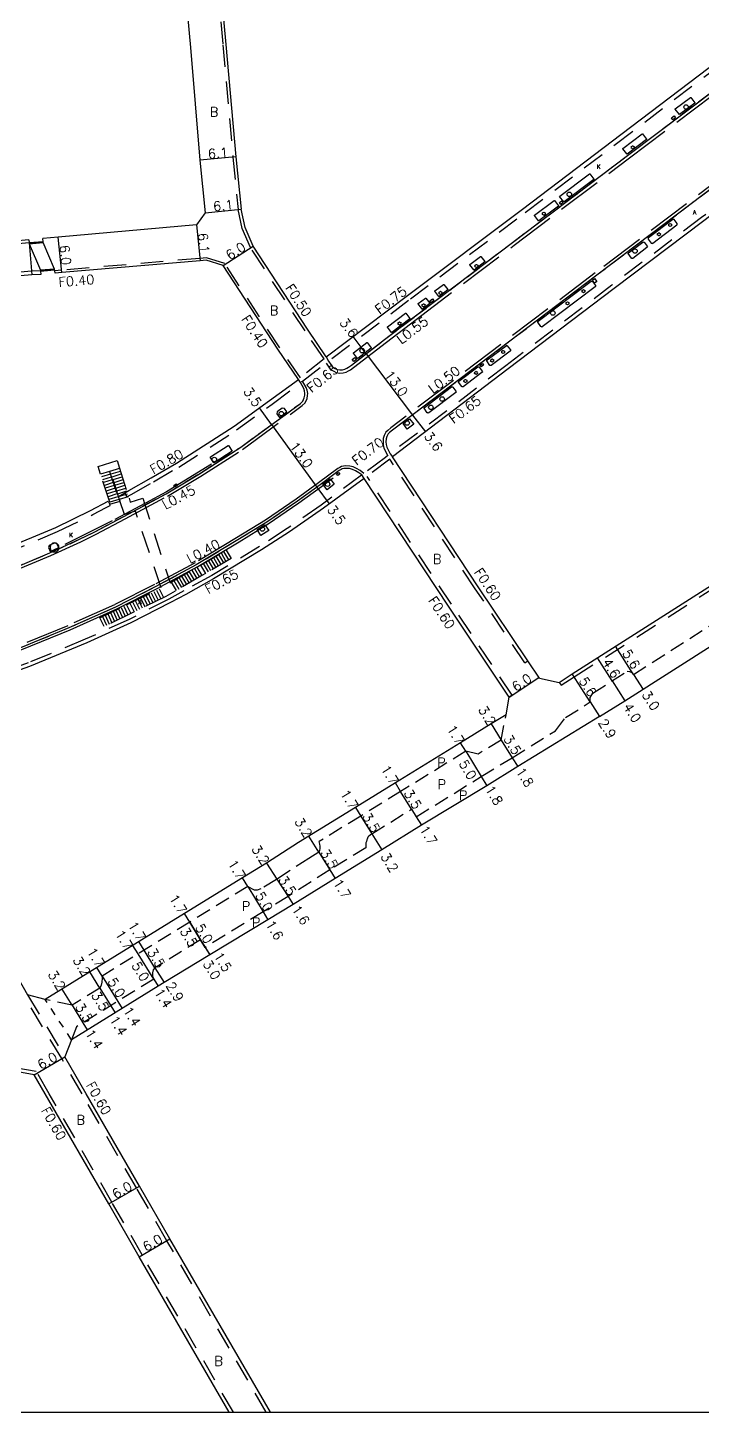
# Model space of a CAD drawing. Header units: metres. Extents: x -2400 to -1600, y -109800 to -109200.
# Drawn here: x -2266.7 to -2152.9, y -109800 to -109566.6 of the extents above; entities that cross this region are included whole.
import ezdxf

# ---------------------------------------------------------------- set-up
doc = ezdxf.new("R2010")
doc.units = ezdxf.units.M
doc.header["$LTSCALE"] = 2.5
for name, pattern in [('2212000', [2.5, 1.5, -1]), ('2213000', [1.5, 1, -0.5]), ('2232000', [2.5, 1.5, -1]), ('2233000', [4, 3, -1]), ('6301000', [1, 0.5, -0.5])]:
    doc.linetypes.add(name, pattern=pattern)
doc.layers.get('0').update_dxf_attribs({"color": 150, "lineweight": 30})
for name, color, linetype in [('2101000', 177, 'Continuous'), ('2203000', 5, 'Continuous'), ('2211000', 10, '2212000'), ('2211100', 8, 'Continuous'), ('2213000', 6, '2213000'), ('2231000', 162, 'Continuous'), ('2232000', 4, '2232000'), ('2233000', 62, '2233000'), ('2235000', 7, 'Continuous'), ('2236000', 3, 'Continuous'), ('2236100', 96, 'Continuous'), ('2238000', 11, 'Continuous'), ('2239000', 3, 'Continuous'), ('6132000', 1, '6132000'), ('9107000', 111, 'Continuous'), ('9201100', 215, 'Continuous'), ('9201500', 222, 'Continuous'), ('9202100', 82, 'Continuous'), ('9202200', 155, '6301000'), ('9203500', 155, 'Continuous'), ('9301100', 77, 'Continuous'), ('999', 7, 'Continuous')]:
    doc.layers.add(name, color=color, linetype=linetype)
doc.styles.add('Dm_Anotation', font='txt.shx', dxfattribs={"bigfont": 'pscdm.shx'})
doc.linetypes.add('6132000', pattern='A,1e-07,[100,DM.shx,S=0.25,R=0,X=0,Y=0],0.05,[100,DM.shx,S=0.2,R=0,X=0,Y=0],0.05,[100,DM.shx,S=0.15,R=0,X=0,Y=0],0.05,[100,DM.shx,S=0.1,R=0,X=0,Y=0],0.05,[100,DM.shx,S=0.05,R=0,X=0,Y=0],4.8', length=5)

# ---------------------------------------------------------------- blocks, each defined once
blk = doc.blocks.new('223800')
blk.add_circle((0, 0), 0.75)
blk = doc.blocks.new('223900')
blk.add_lwpolyline([(-0.22, -0.37), (-0.44, -0.3), (-0.47, -0.27), (-0.48, -0.24), (-0.44, 0.01), (-0.48, 0.23), (-0.47, 0.27), (-0.45, 0.29), (-0.21, 0.38), (-0.04, 0.53), (0, 0.54), (0.03, 0.53), (0.22, 0.37), (0.44, 0.3), (0.47, 0.27), (0.48, 0.24), (0.44, -0.01), (0.48, -0.23), (0.47, -0.27), (0.45, -0.29), (0.21, -0.38), (0.04, -0.53), (0, -0.54), (-0.03, -0.53)], close=True)

msp = doc.modelspace()

# ---------------------------------------------------------------- linework, layer by layer
at = {"layer": '2101000'}
for points in [[(-2234.16, -109544.33), (-2235.42, -109545.89), (-2235.33, -109546.91), (-2233.25, -109569.43), (-2231.56, -109588.4), (-2230.68, -109597.2)], [(-2241.3, -109547.46), (-2239.22, -109569.98), (-2237.64, -109588.94), (-2236.75, -109597.81), (-2238.2, -109599.84)], [(-2216.31, -109622.12), (-2202.6, -109611.73), (-2183.23, -109597.18), (-2168.07, -109585.69), (-2150.33, -109572.24), (-2138.04, -109563), (-2126.84, -109554.81)], [(-2109.68, -109567.09), (-2112.19, -109568.92), (-2123.34, -109576.89), (-2142, -109591.01), (-2152.66, -109599.16), (-2167.78, -109610.55), (-2185.63, -109624.14), (-2205.13, -109638.96)], [(-2216.31, -109622.12), (-2219.49, -109617.46), (-2228.67, -109603.42), (-2230.01, -109600.32), (-2230.68, -109597.2)], [(-2238.2, -109599.84), (-2261.52, -109601.93), (-2264.09, -109602.16)], [(-2266.43, -109602.89), (-2276.17, -109603.77), (-2276.22, -109603.27), (-2282.77, -109603.92)], [(-2266.43, -109602.89), (-2266.42, -109603.04), (-2264.03, -109602.84), (-2264.04, -109602.69)], [(-2264.04, -109602.69), (-2264.09, -109602.16)], [(-2233.7, -109606.7), (-2236.56, -109605.82), (-2237.59, -109605.91), (-2260.91, -109607.9), (-2262.04, -109608)], [(-2262.04, -109608), (-2262.1, -109607.6), (-2262.12, -109607.45), (-2262.13, -109607.3), (-2264.52, -109607.5), (-2264.52, -109607.59), (-2264.51, -109607.65), (-2264.47, -109608.19)], [(-2221, -109625.89), (-2224.48, -109620.79), (-2233.7, -109606.7)], [(-2264.47, -109608.19), (-2265.97, -109608.27), (-2275.62, -109609.14), (-2282.77, -109609.91)], [(-2174.83, -109675.54), (-2139, -109652.72), (-2136.34, -109651.04), (-2103.18, -109630), (-2093.26, -109623.75), (-2069.4, -109608.71)], [(-2170.26, -109682.71), (-2165.97, -109680.1), (-2134.39, -109659.98), (-2131.74, -109658.3), (-2118.51, -109650.02), (-2098.59, -109637.26), (-2094.07, -109634.3), (-2074.32, -109621.5)], [(-2339.09, -109669.22), (-2327.31, -109668.08), (-2315.69, -109666.77), (-2308.66, -109665.64), (-2299.99, -109663.8), (-2291.99, -109661.82), (-2282.31, -109658.84), (-2270.97, -109654.64), (-2261.93, -109650.84), (-2256.05, -109647.98), (-2253.07, -109646.43), (-2252.84, -109646.91), (-2251.09, -109646.42), (-2251.36, -109645.65), (-2249.63, -109644.62), (-2245.86, -109642.48), (-2241.58, -109640), (-2231.87, -109633.78), (-2225.9, -109629.45), (-2221, -109625.89)], [(-2180.38, -109676.26), (-2182.32, -109673.36), (-2190.7, -109660.85), (-2205.13, -109638.96)], [(-2209.9, -109642.62), (-2216.81, -109647.6), (-2222.54, -109651.59), (-2227.22, -109654.63), (-2235.31, -109659.52), (-2240, -109662.13), (-2242.57, -109663.49), (-2249.26, -109666.95), (-2256.69, -109670.31), (-2266.38, -109674.31), (-2277.57, -109678.27), (-2287.31, -109681.28)], [(-2185.45, -109679.47), (-2195.71, -109664.14), (-2209.9, -109642.62)], [(-2177.05, -109676.96), (-2174.83, -109675.54)], [(-2180.38, -109676.26), (-2177.05, -109676.96)], [(-2186.01, -109682.42), (-2185.45, -109679.47)], [(-2186.01, -109682.42), (-2188.5, -109683.95), (-2193.66, -109687.13), (-2204.67, -109693.91), (-2211.38, -109698.04), (-2220.98, -109703.95), (-2226.39, -109707.45), (-2230.43, -109709.89)], [(-2170.26, -109682.71), (-2184, -109691.16), (-2189.24, -109694.39), (-2200.27, -109701.06), (-2206.96, -109705.19), (-2214.84, -109710.04), (-2221.88, -109714.42), (-2226.15, -109717)], [(-2282.77, -109696.43), (-2279.2, -109706.35), (-2274.95, -109715.14), (-2266.67, -109729.65)], [(-2230.43, -109709.89), (-2240.24, -109715.93)], [(-2240.24, -109715.93), (-2263.72, -109730.41), (-2266.67, -109729.65)], [(-2226.15, -109717), (-2235.93, -109722.91), (-2243.67, -109727.57), (-2244.69, -109728.19)], [(-2244.69, -109728.19), (-2259.28, -109737.19), (-2260.4, -109740.08)], [(-2256.81, -109746.3), (-2260.4, -109740.08)], [(-2263.74, -109746.3), (-2265.59, -109743.09), (-2268.35, -109742.63)], [(-2232.68, -109800), (-2247.86, -109773.77), (-2253, -109764.87), (-2263.74, -109746.3)], [(-2225.74, -109800), (-2242.67, -109770.77), (-2247.81, -109761.87), (-2256.81, -109746.3)]]:
    msp.add_lwpolyline(points, dxfattribs=at)
at = {"layer": '2203000'}
for points in [[(-2266.42, -109603.04), (-2264.03, -109602.84), (-2264.04, -109602.69), (-2266.43, -109602.89)], [(-2264.51, -109607.65), (-2262.12, -109607.45), (-2262.13, -109607.3), (-2264.52, -109607.5)]]:
    msp.add_lwpolyline(points, close=True, dxfattribs=at)
at = {"layer": '2211000'}
msp.add_lwpolyline([(-2248.49, -109648.12), (-2250.34, -109648.68), (-2251.1, -109646.36), (-2252.73, -109641.36), (-2252.88, -109641.4), (-2251.32, -109646.16), (-2252.8, -109646.62), (-2254.36, -109641.86), (-2254.77, -109640.6), (-2251.6, -109639.58), (-2251.18, -109640.88), (-2249.58, -109645.92), (-2249.37, -109646.59), (-2247.26, -109645.91), (-2242.65, -109660.2), (-2238.13, -109657.55), (-2237.51, -109657.19), (-2233.2, -109654.66), (-2232.37, -109656.08), (-2236.68, -109658.61), (-2237.3, -109658.97), (-2241.82, -109661.62), (-2243.36, -109662.49), (-2248.7, -109665.08), (-2249.3, -109665.38), (-2253.79, -109667.56), (-2254.51, -109666.08), (-2250.02, -109663.9), (-2249.42, -109663.6), (-2244.15, -109661.04)], close=True, dxfattribs=at)
at = {"layer": '2211100'}
for points in [[(-2252.88, -109641.4), (-2254.36, -109641.86)], [(-2252.72, -109641.88), (-2254.2, -109642.34)], [(-2252.57, -109642.36), (-2254.05, -109642.81)], [(-2252.41, -109642.83), (-2253.89, -109643.29)], [(-2252.73, -109641.36), (-2251.18, -109640.88)], [(-2252.57, -109641.83), (-2251.03, -109641.36)], [(-2252.42, -109642.31), (-2250.88, -109641.83)], [(-2252.26, -109642.78), (-2250.73, -109642.31)], [(-2252.11, -109643.26), (-2250.58, -109642.79)], [(-2252.25, -109643.3), (-2253.74, -109643.76)], [(-2252.1, -109643.78), (-2253.58, -109644.24)], [(-2251.94, -109644.25), (-2253.43, -109644.71)], [(-2251.79, -109644.73), (-2253.27, -109645.19)], [(-2251.63, -109645.21), (-2253.11, -109645.67)], [(-2251.95, -109643.74), (-2250.43, -109643.26)], [(-2251.8, -109644.21), (-2250.28, -109643.74)], [(-2251.64, -109644.69), (-2250.13, -109644.22)], [(-2251.49, -109645.16), (-2249.97, -109644.69)], [(-2251.33, -109645.64), (-2249.82, -109645.17)], [(-2251.48, -109645.68), (-2252.96, -109646.14)], [(-2251.18, -109646.11), (-2249.67, -109645.65)], [(-2237.08, -109656.93), (-2236.25, -109658.35)], [(-2236.65, -109656.68), (-2235.82, -109658.1)], [(-2236.22, -109656.43), (-2235.39, -109657.85)], [(-2235.79, -109656.18), (-2234.96, -109657.59)], [(-2235.36, -109655.92), (-2234.52, -109657.34)], [(-2234.93, -109655.67), (-2234.09, -109657.09)], [(-2234.49, -109655.42), (-2233.66, -109656.84)], [(-2234.06, -109655.16), (-2233.23, -109656.58)], [(-2233.63, -109654.91), (-2232.8, -109656.33)], [(-2241.15, -109659.32), (-2240.32, -109660.74)], [(-2240.72, -109659.06), (-2239.89, -109660.48)], [(-2240.29, -109658.81), (-2239.46, -109660.23)], [(-2239.86, -109658.56), (-2239.02, -109659.98)], [(-2239.42, -109658.31), (-2238.59, -109659.72)], [(-2238.99, -109658.05), (-2238.16, -109659.47)], [(-2238.56, -109657.8), (-2237.72, -109659.22)], [(-2238.13, -109657.55), (-2237.3, -109658.97)], [(-2237.51, -109657.19), (-2236.68, -109658.61)], [(-2245.37, -109661.64), (-2244.65, -109663.12)], [(-2244.92, -109661.42), (-2244.2, -109662.9)], [(-2244.47, -109661.2), (-2243.75, -109662.68)], [(-2242.45, -109660.08), (-2241.61, -109661.5)], [(-2242.01, -109659.82), (-2241.18, -109661.24)], [(-2241.58, -109659.57), (-2240.75, -109660.99)], [(-2250.47, -109664.12), (-2249.75, -109665.6)], [(-2250.02, -109663.9), (-2249.3, -109665.38)], [(-2249.42, -109663.6), (-2248.7, -109665.08)], [(-2248.97, -109663.39), (-2248.25, -109664.87)], [(-2248.52, -109663.17), (-2247.8, -109664.65)], [(-2248.07, -109662.95), (-2247.35, -109664.43)], [(-2247.62, -109662.73), (-2246.9, -109664.21)], [(-2247.17, -109662.51), (-2246.45, -109663.99)], [(-2246.72, -109662.29), (-2246, -109663.77)], [(-2246.27, -109662.07), (-2245.55, -109663.55)], [(-2245.82, -109661.86), (-2245.1, -109663.34)], [(-2254.07, -109665.87), (-2253.35, -109667.34)], [(-2253.62, -109665.65), (-2252.9, -109667.13)], [(-2253.17, -109665.43), (-2252.45, -109666.91)], [(-2252.72, -109665.21), (-2252, -109666.69)], [(-2252.27, -109664.99), (-2251.55, -109666.47)], [(-2251.81, -109664.77), (-2251.1, -109666.25)], [(-2251.37, -109664.55), (-2250.65, -109666.03)], [(-2250.92, -109664.33), (-2250.2, -109665.81)]]:
    msp.add_lwpolyline(points, dxfattribs=at)
msp.add_lwpolyline([(-2261.39, -109654.23), (-2261.4, -109654.1), (-2261.43, -109653.98), (-2261.49, -109653.86), (-2261.56, -109653.75), (-2261.66, -109653.66), (-2261.76, -109653.58), (-2261.88, -109653.53), (-2262.01, -109653.5), (-2262.14, -109653.48), (-2262.27, -109653.5), (-2262.4, -109653.53), (-2262.51, -109653.58), (-2262.62, -109653.66), (-2262.71, -109653.75), (-2262.79, -109653.86), (-2262.84, -109653.98), (-2262.88, -109654.1), (-2262.89, -109654.23), (-2262.88, -109654.36), (-2262.84, -109654.49), (-2262.79, -109654.61), (-2262.71, -109654.72), (-2262.62, -109654.81), (-2262.51, -109654.88), (-2262.4, -109654.94), (-2262.27, -109654.97), (-2262.14, -109654.98), (-2262.01, -109654.97), (-2261.88, -109654.94), (-2261.76, -109654.88), (-2261.66, -109654.81), (-2261.56, -109654.72), (-2261.49, -109654.61), (-2261.43, -109654.49), (-2261.4, -109654.36)], close=True, dxfattribs=at)
at = {"layer": '2213000'}
for points in [[(-2215.93, -109622.82), (-2215.57, -109623.36), (-2215.3, -109623.7), (-2215.08, -109623.92), (-2214.81, -109624.06), (-2214.49, -109624.23), (-2214.02, -109624.31), (-2213.56, -109624.28), (-2213.16, -109624.17), (-2212.84, -109624.02), (-2212.56, -109623.84), (-2212.07, -109623.48), (-2206.49, -109619.18), (-2201.48, -109615.38), (-2184.93, -109602.84), (-2165.52, -109588.15), (-2129.59, -109561.06)], [(-2105.51, -109562.48), (-2106, -109562.34), (-2107.61, -109561.86), (-2108.12, -109561.79), (-2108.62, -109561.79), (-2109.05, -109561.91), (-2109.48, -109562.14), (-2109.6, -109562.22), (-2109.99, -109562.49), (-2115.71, -109566.8), (-2139.31, -109584.61), (-2170.67, -109608.35), (-2205.13, -109634.44), (-2205.63, -109634.85), (-2205.86, -109635.09), (-2206.12, -109635.52), (-2206.24, -109635.93), (-2206.26, -109636.4), (-2206.22, -109636.89), (-2206.13, -109637.33), (-2205.54, -109638.44)], [(-2269.81, -109658.03), (-2262.93, -109655.15), (-2257.9, -109652.85), (-2255.35, -109651.58), (-2250.47, -109648.99), (-2243.32, -109645.16), (-2237.7, -109641.79), (-2230.72, -109637.31), (-2220.68, -109629.95), (-2220.28, -109629.55), (-2220.02, -109628.99), (-2219.94, -109628.58), (-2219.92, -109628.28), (-2219.99, -109627.84), (-2220.11, -109627.43), (-2220.69, -109626.44)], [(-2210.32, -109642.01), (-2210.85, -109641.62), (-2211.4, -109641.29), (-2211.91, -109641.06), (-2212.39, -109640.94), (-2213.02, -109640.9), (-2213.33, -109640.92), (-2213.61, -109641), (-2213.83, -109641.11), (-2214.13, -109641.27), (-2217.36, -109643.66), (-2221.17, -109646.42), (-2226.33, -109649.98), (-2231.24, -109652.96), (-2238.23, -109657.16), (-2245.08, -109660.83), (-2251.84, -109664.27), (-2259.7, -109667.79), (-2267.88, -109671.14)], [(-2184.98, -109689.66), (-2177.64, -109685.13), (-2175.97, -109682.91), (-2171.82, -109680.27), (-2171.84, -109679.89), (-2171.81, -109679.5), (-2171.37, -109678.79), (-2165.58, -109675.1), (-2165.17, -109675.16), (-2164.82, -109675.32), (-2164.52, -109675.62), (-2136.26, -109657.62)], [(-2186.82, -109686.68), (-2186.01, -109682.42)], [(-2186.82, -109686.68), (-2190.73, -109689.08), (-2192.77, -109688.58)], [(-2192.77, -109688.58), (-2203.78, -109695.36), (-2210.48, -109699.49), (-2217.49, -109703.8)], [(-2208.65, -109702.47), (-2201.94, -109698.34), (-2201.16, -109699.62), (-2190.18, -109692.85), (-2184.98, -109689.66)], [(-2208.65, -109702.47), (-2209.2, -109702.92), (-2209.27, -109703.02), (-2209.3, -109703.07), (-2209.37, -109703.24), (-2209.43, -109703.41), (-2209.47, -109703.53), (-2209.56, -109703.78), (-2209.63, -109704.04), (-2209.65, -109704.17), (-2209.66, -109704.28), (-2209.65, -109704.4), (-2209.63, -109704.52), (-2209.62, -109704.63), (-2209.63, -109704.74), (-2209.66, -109704.84), (-2209.67, -109704.86), (-2215.73, -109708.59), (-2222.75, -109713.08), (-2226.98, -109715.63)], [(-2217.57, -109705.61), (-2217.49, -109705.48), (-2217.42, -109705.29), (-2217.4, -109705.23), (-2217.36, -109705.02), (-2217.34, -109704.81), (-2217.35, -109704.59), (-2217.39, -109704.23), (-2217.49, -109703.8)], [(-2217.57, -109705.61), (-2219.27, -109706.66), (-2224.69, -109710.17), (-2227.28, -109711.73)], [(-2229.56, -109711.35), (-2239.34, -109717.38)], [(-2229.56, -109711.35), (-2228.45, -109711.92), (-2228.27, -109711.95), (-2228.08, -109711.95), (-2227.93, -109711.92), (-2227.28, -109711.73)], [(-2239.34, -109717.38), (-2254.11, -109726.48), (-2254.11, -109726.84), (-2254.17, -109727.47), (-2254.28, -109727.98), (-2254.51, -109728.49), (-2259.18, -109731.37), (-2263.72, -109730.41)], [(-2226.98, -109715.63), (-2236.72, -109721.64), (-2237.51, -109720.36), (-2245.2, -109725.1), (-2245.49, -109725.43), (-2245.6, -109725.9), (-2245.64, -109726.47), (-2245.42, -109727), (-2258.45, -109735.03), (-2259.28, -109737.19)]]:
    msp.add_lwpolyline(points, dxfattribs=at)
at = {"layer": '2231000'}
for points in [[(-2266.48, -109602.4), (-2276.22, -109603.27)], [(-2266.48, -109602.4), (-2266.43, -109602.89)]]:
    msp.add_lwpolyline(points, dxfattribs=at)
at = {"layer": '2232000'}
for points in [[(-2235.95, -109545.59), (-2235.82, -109546.96), (-2233.74, -109569.48), (-2232.06, -109588.45), (-2231.18, -109597.28)], [(-2250.32, -109645.03), (-2249.93, -109645.7), (-2249.24, -109645.29), (-2245.47, -109643.15), (-2241.18, -109640.67), (-2231.43, -109634.42), (-2225.44, -109630.08), (-2220.35, -109626.18), (-2202.14, -109612.34), (-2182.78, -109597.78), (-2167.61, -109586.3), (-2149.87, -109572.85), (-2137.58, -109563.61), (-2126.4, -109555.37), (-2125.52, -109554.52), (-2122.37, -109552.22), (-2116.47, -109547.65)], [(-2142.41, -109590.49), (-2153.06, -109598.63), (-2168.18, -109610.03), (-2186.03, -109623.61), (-2206.34, -109639.05), (-2210.37, -109642.05), (-2217.19, -109647.07), (-2222.9, -109651.05), (-2227.57, -109654.07), (-2235.64, -109658.95), (-2240.31, -109661.55), (-2242.88, -109662.92), (-2249.55, -109666.36), (-2256.95, -109669.71), (-2266.61, -109673.7), (-2277.77, -109677.65)], [(-2216.7, -109622.44), (-2219.9, -109617.74), (-2229.12, -109603.65), (-2230.49, -109600.47), (-2231.18, -109597.28)], [(-2233.44, -109606.36), (-2236.52, -109605.42), (-2237.62, -109605.51), (-2260.94, -109607.5), (-2262.1, -109607.6)], [(-2264.52, -109607.59), (-2266.02, -109607.68), (-2275.68, -109608.54), (-2282.77, -109609.31)], [(-2220.69, -109625.64), (-2224.15, -109620.57), (-2233.44, -109606.36)], [(-2174.51, -109676.05), (-2138.68, -109653.23), (-2136.02, -109651.54), (-2102.86, -109630.5), (-2092.94, -109624.25), (-2069.08, -109609.22), (-2069.4, -109608.71)], [(-2216.7, -109622.44), (-2220.69, -109625.64)], [(-2205.61, -109639.33), (-2209.43, -109642.25)], [(-2182.82, -109673.69), (-2191.2, -109661.18), (-2205.61, -109639.33)], [(-2184.95, -109679.14), (-2195.21, -109663.81), (-2209.43, -109642.25)], [(-2339.09, -109669.22), (-2340.85, -109669.38), (-2340.79, -109670.11), (-2339.8, -109670.02), (-2327.23, -109668.85), (-2315.58, -109667.55), (-2308.52, -109666.4), (-2299.81, -109664.56), (-2291.78, -109662.57), (-2282.06, -109659.57), (-2270.68, -109655.37), (-2261.61, -109651.55), (-2255.7, -109648.68), (-2253.43, -109647.49), (-2252.74, -109647.13), (-2252.84, -109646.91)], [(-2182.82, -109673.69), (-2182.32, -109673.36)], [(-2177.05, -109676.96), (-2176.73, -109677.46), (-2174.51, -109676.05)], [(-2184.95, -109679.14), (-2185.45, -109679.47)], [(-2260.92, -109740.38), (-2267.17, -109729.98)], [(-2266.67, -109729.65), (-2260.4, -109740.08)], [(-2257.5, -109746.3), (-2260.92, -109740.38)], [(-2263.04, -109746.3), (-2265.21, -109742.54), (-2268.48, -109742)], [(-2231.98, -109800), (-2247.34, -109773.47), (-2252.48, -109764.57), (-2263.04, -109746.3)], [(-2226.44, -109800), (-2243.19, -109771.07), (-2248.33, -109762.17), (-2257.5, -109746.3)]]:
    msp.add_lwpolyline(points, dxfattribs=at)
at = {"layer": '2233000'}
for points in [[(-2216.36, -109623.14), (-2215.99, -109623.67), (-2215.7, -109624.05), (-2215.39, -109624.35), (-2215.05, -109624.53), (-2214.66, -109624.74), (-2214.04, -109624.84), (-2213.47, -109624.81), (-2212.97, -109624.67), (-2212.58, -109624.48), (-2212.26, -109624.28), (-2211.75, -109623.9), (-2206.17, -109619.6), (-2201.16, -109615.8), (-2184.61, -109603.26), (-2165.2, -109588.57), (-2129.26, -109561.48)], [(-2105.03, -109562.15), (-2105.86, -109561.88), (-2107.51, -109561.39), (-2108.09, -109561.3), (-2108.69, -109561.3), (-2109.23, -109561.46), (-2109.71, -109561.71), (-2109.88, -109561.82), (-2110.27, -109562.1), (-2116, -109566.41), (-2139.6, -109584.23), (-2170.96, -109607.96), (-2205.43, -109634.06), (-2205.95, -109634.5), (-2206.25, -109634.8), (-2206.56, -109635.33), (-2206.72, -109635.84), (-2206.75, -109636.42), (-2206.7, -109636.95), (-2206.6, -109637.48), (-2205.96, -109638.76)], [(-2269.64, -109658.47), (-2262.74, -109655.58), (-2257.7, -109653.28), (-2255.14, -109652), (-2250.24, -109649.41), (-2243.09, -109645.57), (-2237.45, -109642.19), (-2230.46, -109637.71), (-2220.36, -109630.31), (-2219.89, -109629.83), (-2219.56, -109629.14), (-2219.47, -109628.64), (-2219.44, -109628.26), (-2219.53, -109627.73), (-2219.68, -109627.24), (-2220.34, -109626.17)], [(-2209.97, -109641.75), (-2210.61, -109641.27), (-2211.2, -109640.91), (-2211.77, -109640.66), (-2212.32, -109640.52), (-2213.02, -109640.48), (-2213.4, -109640.51), (-2213.76, -109640.6), (-2214.03, -109640.73), (-2214.35, -109640.91), (-2217.61, -109643.32), (-2221.41, -109646.07), (-2226.56, -109649.63), (-2231.46, -109652.6), (-2238.44, -109656.8), (-2245.27, -109660.46), (-2252.02, -109663.89), (-2259.87, -109667.41), (-2268.03, -109670.75)]]:
    msp.add_lwpolyline(points, dxfattribs=at)
at = {"layer": '2235000'}
for points in [[(-2158.13, -109581.82), (-2157.67, -109581.48), (-2157.44, -109581.79), (-2157.9, -109582.14)], [(-2177.01, -109596.09), (-2176.61, -109595.79), (-2176.37, -109596.1), (-2176.78, -109596.4)], [(-2171.45, -109609.19), (-2171.07, -109608.9), (-2170.71, -109609.37), (-2171.09, -109609.66)], [(-2198.88, -109612.67), (-2198.41, -109612.31), (-2198.18, -109612.61), (-2198.65, -109612.97)], [(-2211.97, -109622.53), (-2211.52, -109622.18), (-2211.23, -109622.56), (-2211.68, -109622.91)], [(-2189.78, -109623.48), (-2190.21, -109623.8), (-2190.41, -109623.54), (-2189.98, -109623.22)], [(-2214.05, -109641.85), (-2214.38, -109642.1), (-2214.58, -109641.84), (-2214.24, -109641.59)], [(-2242.02, -109643.77), (-2241.61, -109643.52), (-2241.44, -109643.81), (-2241.85, -109644.05)]]:
    msp.add_lwpolyline(points, close=True, dxfattribs=at)
at = {"layer": '2236000'}
for points in [[(-2196.56, -109609.88), (-2196.54, -109609.88), (-2196.52, -109609.88), (-2196.51, -109609.89), (-2195.83, -109610.77), (-2195.83, -109610.8), (-2195.83, -109610.81), (-2195.83, -109610.83), (-2197.28, -109611.93), (-2197.3, -109611.93), (-2197.32, -109611.93), (-2197.34, -109611.92), (-2198.03, -109611.03), (-2198.03, -109611.02), (-2198.02, -109611.01), (-2198.01, -109610.99)], [(-2199.59, -109612.18), (-2199.57, -109612.18), (-2199.55, -109612.18), (-2199.54, -109612.18), (-2198.87, -109613.07), (-2198.86, -109613.1), (-2198.86, -109613.11), (-2198.86, -109613.13), (-2200.08, -109614.05), (-2200.1, -109614.05), (-2200.12, -109614.05), (-2200.14, -109614.04), (-2200.83, -109613.16), (-2200.83, -109613.15), (-2200.82, -109613.13), (-2200.81, -109613.11)], [(-2222.94, -109631.37), (-2223.36, -109630.8), (-2223.73, -109630.74), (-2224.59, -109631.36), (-2224.65, -109631.7), (-2224.21, -109632.3)], [(-2202.27, -109632.53), (-2201.56, -109633.46), (-2202.65, -109634.28), (-2203.35, -109633.35)], [(-2215.66, -109642.64), (-2214.96, -109643.57), (-2216.18, -109644.49), (-2216.89, -109643.55)], [(-2226.65, -109650.39), (-2226.03, -109651.38), (-2227.33, -109652.19), (-2227.95, -109651.18)], [(-2261.44, -109654.25), (-2261.74, -109653.61), (-2262.09, -109653.47), (-2263.06, -109653.91), (-2263.18, -109654.23), (-2262.87, -109654.9)]]:
    msp.add_lwpolyline(points, close=True, dxfattribs=at)
at = {"layer": '2236100'}
for points in [[(-2154.91, -109578.39), (-2154.89, -109578.38), (-2154.86, -109578.39), (-2154.18, -109579.28), (-2154.18, -109579.3), (-2154.18, -109579.32), (-2154.18, -109579.33), (-2156.73, -109581.26), (-2156.75, -109581.26), (-2156.76, -109581.25), (-2156.78, -109581.24), (-2157.47, -109580.36), (-2157.47, -109580.35), (-2157.47, -109580.33), (-2157.46, -109580.31)], [(-2162.31, -109585.47), (-2165.56, -109587.91), (-2165.57, -109587.91), (-2165.59, -109587.91), (-2165.61, -109587.89), (-2166.3, -109587.01), (-2166.3, -109587), (-2166.3, -109586.99), (-2166.29, -109586.97), (-2163.04, -109584.52), (-2163.02, -109584.51), (-2162.99, -109584.52), (-2162.32, -109585.41), (-2162.31, -109585.43), (-2162.31, -109585.45)], [(-2171.93, -109591.24), (-2171.91, -109591.23), (-2171.88, -109591.24), (-2171.21, -109592.13), (-2171.2, -109592.15), (-2171.2, -109592.17), (-2171.2, -109592.19), (-2176.23, -109595.99), (-2176.25, -109595.99), (-2176.26, -109595.99), (-2176.28, -109595.97), (-2176.97, -109595.09), (-2176.97, -109595.08), (-2176.97, -109595.06), (-2176.96, -109595.04)], [(-2177.9, -109595.75), (-2177.87, -109595.75), (-2177.87, -109595.75), (-2177.85, -109595.75), (-2177.17, -109596.64), (-2177.16, -109596.66), (-2177.16, -109596.68), (-2177.17, -109596.7), (-2180.45, -109599.19), (-2180.47, -109599.18), (-2180.49, -109599.18), (-2180.51, -109599.17), (-2181.19, -109598.29), (-2181.2, -109598.28), (-2181.19, -109598.26), (-2181.18, -109598.24)], [(-2161.98, -109602.01), (-2162.03, -109602.08), (-2162.04, -109602.16), (-2162.02, -109602.24), (-2161.51, -109602.91), (-2161.43, -109602.96), (-2161.35, -109602.97), (-2161.28, -109602.95), (-2157.2, -109599.87), (-2157.15, -109599.8), (-2157.13, -109599.72), (-2157.16, -109599.64), (-2157.67, -109598.96), (-2157.74, -109598.92), (-2157.82, -109598.9), (-2157.9, -109598.93)], [(-2165.39, -109604.6), (-2165.34, -109604.56), (-2162.95, -109602.74), (-2162.87, -109602.72), (-2162.79, -109602.74), (-2162.72, -109602.78), (-2162.2, -109603.46), (-2162.18, -109603.53), (-2162.2, -109603.62), (-2162.25, -109603.68), (-2164.64, -109605.5), (-2164.73, -109605.51), (-2164.8, -109605.5), (-2164.87, -109605.46), (-2165.41, -109604.7), (-2165.41, -109604.65)], [(-2189.6, -109606.11), (-2191.38, -109607.46), (-2191.4, -109607.46), (-2191.42, -109607.46), (-2191.44, -109607.45), (-2192.13, -109606.57), (-2192.13, -109606.56), (-2192.13, -109606.54), (-2192.11, -109606.52), (-2190.33, -109605.16), (-2190.31, -109605.16), (-2190.29, -109605.16), (-2190.28, -109605.17), (-2189.6, -109606.05), (-2189.6, -109606.08), (-2189.6, -109606.09)], [(-2179.97, -109617.07), (-2180.05, -109617.05), (-2180.12, -109617.01), (-2180.66, -109616.25), (-2180.66, -109616.21), (-2180.63, -109616.15), (-2180.59, -109616.11), (-2171.67, -109609.36), (-2171.6, -109609.34), (-2171.52, -109609.35), (-2171.44, -109609.39), (-2170.93, -109610.07), (-2170.91, -109610.15), (-2170.92, -109610.23), (-2170.97, -109610.3), (-2179.89, -109617.05)], [(-2202.97, -109614.74), (-2202.95, -109614.74), (-2202.93, -109614.74), (-2202.92, -109614.74), (-2202.25, -109615.63), (-2202.24, -109615.66), (-2202.24, -109615.67), (-2202.24, -109615.69), (-2205.27, -109617.99), (-2205.28, -109617.99), (-2205.3, -109617.98), (-2205.32, -109617.97), (-2206.01, -109617.09), (-2206.01, -109617.08), (-2206.01, -109617.06), (-2206, -109617.04)], [(-2209.46, -109619.69), (-2209.44, -109619.68), (-2209.42, -109619.69), (-2209.41, -109619.69), (-2208.73, -109620.58), (-2208.72, -109620.6), (-2208.72, -109620.62), (-2208.73, -109620.64), (-2210.98, -109622.37), (-2211, -109622.37), (-2211.02, -109622.37), (-2211.04, -109622.35), (-2211.72, -109621.47), (-2211.72, -109621.46), (-2211.72, -109621.44), (-2211.71, -109621.42)], [(-2186.01, -109620.22), (-2185.94, -109620.19), (-2185.86, -109620.21), (-2185.79, -109620.25), (-2185.27, -109620.93), (-2185.25, -109621.01), (-2185.26, -109621.09), (-2185.32, -109621.15), (-2188.51, -109623.56), (-2188.59, -109623.58), (-2188.66, -109623.57), (-2188.74, -109623.53), (-2189.27, -109622.79), (-2189.27, -109622.73), (-2189.25, -109622.68), (-2189.21, -109622.62)], [(-2190.75, -109623.8), (-2190.68, -109623.78), (-2190.6, -109623.8), (-2190.52, -109623.84), (-2190.01, -109624.52), (-2189.99, -109624.6), (-2190, -109624.68), (-2190.06, -109624.74), (-2193.25, -109627.15), (-2193.33, -109627.17), (-2193.4, -109627.15), (-2193.47, -109627.11), (-2194.01, -109626.38), (-2194.01, -109626.32), (-2193.99, -109626.26), (-2193.94, -109626.21)], [(-2199.05, -109631.54), (-2199.13, -109631.57), (-2199.21, -109631.55), (-2199.28, -109631.51), (-2199.81, -109630.77), (-2199.82, -109630.71), (-2199.79, -109630.66), (-2199.75, -109630.61), (-2195.19, -109627.18), (-2195.11, -109627.15), (-2195.03, -109627.17), (-2194.96, -109627.21), (-2194.45, -109627.89), (-2194.43, -109627.97), (-2194.44, -109628.05), (-2194.49, -109628.11)], [(-2232.84, -109637.02), (-2232.81, -109637.02), (-2232.8, -109637.02), (-2232.79, -109637.02), (-2232.19, -109637.97), (-2232.18, -109637.99), (-2232.18, -109638.01), (-2232.19, -109638.02), (-2235.21, -109639.97), (-2235.23, -109639.96), (-2235.25, -109639.96), (-2235.27, -109639.94), (-2235.88, -109639.01), (-2235.88, -109639), (-2235.87, -109638.98), (-2235.86, -109638.96)]]:
    msp.add_lwpolyline(points, close=True, dxfattribs=at)
at = {"layer": '6132000'}
for points in [[(-2235.67, -109640.21), (-2243.23, -109644.83), (-2246.82, -109646.76), (-2251.98, -109649.53)], [(-2282.83, -109676.57), (-2279.82, -109675.62), (-2272.53, -109673.28), (-2267.67, -109671.45), (-2259.49, -109668.09), (-2251.62, -109664.57), (-2244.85, -109661.13), (-2238, -109657.45), (-2231, -109653.25), (-2226.09, -109650.27), (-2220.92, -109646.7), (-2217.11, -109643.94), (-2215.14, -109642.48)], [(-2252.43, -109649.75), (-2260.41, -109653.7)]]:
    msp.add_lwpolyline(points, dxfattribs=at)
at = {"layer": '9107000'}
for points in [[(-2216.31, -109622.12), (-2215.93, -109622.82), (-2215.57, -109623.36), (-2215.3, -109623.7), (-2215.08, -109623.92), (-2214.81, -109624.06), (-2214.49, -109624.23), (-2214.02, -109624.31), (-2213.56, -109624.28), (-2213.16, -109624.17), (-2212.84, -109624.02), (-2212.56, -109623.84), (-2212.07, -109623.48), (-2206.49, -109619.18), (-2201.48, -109615.38), (-2184.93, -109602.84), (-2165.52, -109588.15), (-2129.59, -109561.06)], [(-2105.19, -109563.06), (-2105.06, -109562.97), (-2105.51, -109562.48), (-2106, -109562.34), (-2107.61, -109561.86), (-2108.12, -109561.79), (-2108.62, -109561.79), (-2109.05, -109561.91), (-2109.48, -109562.14), (-2109.6, -109562.22), (-2109.99, -109562.49), (-2115.71, -109566.8), (-2139.31, -109584.61), (-2170.67, -109608.35), (-2205.13, -109634.44), (-2205.63, -109634.85), (-2205.86, -109635.09), (-2206.12, -109635.52), (-2206.24, -109635.93), (-2206.26, -109636.4), (-2206.22, -109636.89), (-2206.13, -109637.33), (-2205.54, -109638.44), (-2205.13, -109638.96)], [(-2269.81, -109658.03), (-2262.93, -109655.15), (-2257.9, -109652.85), (-2255.35, -109651.58), (-2250.47, -109648.99), (-2243.32, -109645.16), (-2237.7, -109641.79), (-2230.72, -109637.31), (-2220.68, -109629.95), (-2220.28, -109629.55), (-2220.02, -109628.99), (-2219.94, -109628.58), (-2219.92, -109628.28), (-2219.99, -109627.84), (-2220.11, -109627.43), (-2220.69, -109626.44), (-2221, -109625.89)], [(-2209.9, -109642.62), (-2210.32, -109642.01), (-2210.85, -109641.62), (-2211.4, -109641.29), (-2211.91, -109641.06), (-2212.39, -109640.94), (-2213.02, -109640.9), (-2213.33, -109640.92), (-2213.61, -109641), (-2213.83, -109641.11), (-2214.13, -109641.27), (-2217.36, -109643.66), (-2221.17, -109646.42), (-2226.33, -109649.98), (-2231.24, -109652.96), (-2238.23, -109657.16), (-2245.08, -109660.83), (-2251.84, -109664.27), (-2259.7, -109667.79), (-2267.88, -109671.14)]]:
    msp.add_lwpolyline(points, dxfattribs=at)
at = {"layer": '9201100'}
for points in [[(-2231.56, -109588.4), (-2237.64, -109588.94)], [(-2236.75, -109597.81), (-2230.68, -109597.2)], [(-2238.2, -109599.84), (-2237.59, -109605.91)], [(-2266.43, -109602.89), (-2265.97, -109608.27)], [(-2260.91, -109607.9), (-2261.52, -109601.93)], [(-2233.7, -109606.7), (-2228.67, -109603.42)], [(-2164.52, -109675.62), (-2167.53, -109670.89)], [(-2168.12, -109676.72), (-2170.59, -109672.84)], [(-2171.82, -109680.27), (-2174.83, -109675.54)], [(-2164.52, -109675.62), (-2162.91, -109678.15)], [(-2185.45, -109679.47), (-2180.46, -109676.14)], [(-2168.12, -109676.72), (-2165.97, -109680.1)], [(-2171.82, -109680.27), (-2170.26, -109682.71)], [(-2188.5, -109683.95), (-2186.82, -109686.68)], [(-2192.77, -109688.58), (-2193.66, -109687.13)], [(-2186.82, -109686.68), (-2184.98, -109689.66)], [(-2192.77, -109688.58), (-2190.18, -109692.85)], [(-2184.98, -109689.66), (-2184, -109691.16)], [(-2203.78, -109695.36), (-2204.67, -109693.91)], [(-2190.18, -109692.85), (-2189.24, -109694.39)], [(-2201.94, -109698.34), (-2203.78, -109695.36)], [(-2211.38, -109698.04), (-2210.48, -109699.49)], [(-2210.48, -109699.49), (-2208.65, -109702.47)], [(-2201.16, -109699.62), (-2200.27, -109701.06)], [(-2217.57, -109705.61), (-2219.24, -109702.89)], [(-2208.65, -109702.47), (-2206.96, -109705.19)], [(-2217.57, -109705.61), (-2215.73, -109708.59)], [(-2226.39, -109707.45), (-2224.65, -109710.14)], [(-2229.56, -109711.35), (-2230.43, -109709.89)], [(-2224.65, -109710.14), (-2222.75, -109713.08)], [(-2215.73, -109708.59), (-2214.84, -109710.04)], [(-2229.56, -109711.35), (-2226.98, -109715.63)], [(-2222.75, -109713.08), (-2221.88, -109714.42)], [(-2239.34, -109717.38), (-2240.24, -109715.93)], [(-2239.34, -109717.38), (-2237.51, -109720.36)], [(-2236.72, -109721.64), (-2239.34, -109717.38)], [(-2226.98, -109715.63), (-2226.15, -109717)], [(-2248.04, -109722.74), (-2248.94, -109721.3)], [(-2247.03, -109722.12), (-2247.92, -109720.67)], [(-2245.2, -109725.1), (-2247.03, -109722.12)], [(-2237.51, -109720.36), (-2235.93, -109722.91)], [(-2236.72, -109721.64), (-2235.93, -109722.91)], [(-2245.42, -109727), (-2248.04, -109722.74)], [(-2254.51, -109728.49), (-2256.19, -109725.77)], [(-2254.11, -109726.48), (-2255, -109725.03)], [(-2254.11, -109726.48), (-2251.48, -109730.74)], [(-2245.42, -109727), (-2244.69, -109728.19)], [(-2245.2, -109725.1), (-2243.67, -109727.57)], [(-2259.18, -109731.37), (-2260.86, -109728.65)], [(-2254.51, -109728.49), (-2252.67, -109731.47)], [(-2259.18, -109731.37), (-2257.34, -109734.35)], [(-2252.67, -109731.47), (-2251.94, -109732.66)], [(-2251.48, -109730.74), (-2250.75, -109731.93)], [(-2257.34, -109734.35), (-2256.61, -109735.54)], [(-2265.59, -109743.09), (-2260.4, -109740.08)], [(-2253, -109764.87), (-2247.81, -109761.87)], [(-2247.86, -109773.77), (-2242.67, -109770.77)]]:
    msp.add_lwpolyline(points, dxfattribs=at)
at = {"layer": '9201100', "flags": 128}
for points in [[(-2209.6, -109621.57), (-2211.78, -109618.69)], [(-2209.6, -109621.57), (-2201.78, -109631.9)], [(-2225.53, -109633.51), (-2227.58, -109630.67)], [(-2225.53, -109633.51), (-2217.89, -109644.04)], [(-2201.78, -109631.9), (-2199.6, -109634.76)], [(-2217.89, -109644.04), (-2215.83, -109646.9)]]:
    msp.add_lwpolyline(points, dxfattribs=at)
at = {"layer": '9202200'}
msp.add_lwpolyline([(-2259.28, -109737.19), (-2263.72, -109730.41)], dxfattribs=at)
at = {"layer": '9301100'}
msp.add_lwpolyline([(-2266.42, -109603.04), (-2264.52, -109607.5), (-2262.13, -109607.3), (-2264.03, -109602.84)], close=True, dxfattribs=at)
at = {"layer": '999'}
msp.add_lwpolyline([(-2400, -109800), (-1600, -109800), (-1600, -109200), (-2400, -109200)], close=True, dxfattribs=at)

# ---------------------------------------------------------------- block references
at = {"layer": '2238000', "xscale": 0.5, "yscale": 0.5, "zscale": 0.5}
for p in [(-2155.65, -109579.99, 6.04), (-2175.34, -109594.7, 5.57), (-2164.26, -109604.27, 5.79), (-2178.11, -109614.71, 5.9), (-2210.26, -109621.05, 5.13), (-2196.78, -109629.21, 5.99), (-2223.89, -109631.66, 5.2), (-2198.68, -109630.61, 5.99), (-2202.68, -109633.25, 5.85), (-2235.2, -109639.4, 5.13), (-2216.1, -109643.56, 5.72), (-2227.09, -109651.13, 5.65)]:
    msp.add_blockref('223800', p, dxfattribs=at)
at = {"layer": '2239000', "xscale": 0.5, "yscale": 0.5, "zscale": 0.5}
for p in [(-2164.64, -109586.8, 5.61), (-2179.64, -109597.98, 5.34), (-2160.22, -109601.43, 5.86), (-2158.33, -109599.88, 5.86), (-2191, -109606.8, 5.46), (-2197.05, -109611.32, 5.47), (-2175.65, -109613.07, 5.9), (-2172.95, -109611.03, 5.9), (-2199.9, -109613.43, 5.47), (-2203.95, -109616.48, 5.43), (-2186.5, -109621.29, 5.99), (-2188.36, -109622.72, 5.99), (-2192.86, -109626.16), (-2191.07, -109624.8, 6.12)]:
    msp.add_blockref('223900', p, dxfattribs=at)

# ---------------------------------------------------------------- texts
at = {"layer": '9201500', "style": 'Dm_Anotation'}
for s, rotation, p in [('6.1', 5.0693, (-2236.21, -109588.71)), ('6.1', 5.733, (-2235.32, -109597.56)), ('6.0', 275.8984, (-2261.28, -109603.31)), ('6.1', 275.7588, (-2237.96, -109601.28)), ('6.0', 33.1863, (-2232.58, -109605.85)), ('3.6', 307.1607, (-2214.17, -109616.31)), ('13.0', 307.1336, (-2206.59, -109625.14)), ('3.5', 305.9573, (-2230.38, -109627.94)), ('3.6', 307.238, (-2199.93, -109635.47)), ('13.0', 305.9318, (-2222.57, -109637.15)), ('3.5', 305.856, (-2216.25, -109647.83)), ('4.6', 302.4937, (-2169.84, -109673.56)), ('5.6', 302.4937, (-2166.5, -109672.04)), ('6.0', 33.7467, (-2184.34, -109678.61)), ('5.6', 302.4937, (-2173.8, -109676.69)), ('3.0', 302.4937, (-2163.18, -109679.02)), ('3.2', 301.6266, (-2190.76, -109681.53)), ('4.0', 302.4937, (-2166.32, -109681.06)), ('1.7', 301.3131, (-2196.04, -109684.75)), ('2.9', 302.4937, (-2170.51, -109683.75)), ('3.5', 301.6266, (-2186.51, -109686.44)), ('1.7', 301.6267, (-2207.18, -109691.51)), ('5.0', 301.3131, (-2194.04, -109690.64)), ('1.8', 303.0968, (-2184.44, -109691.95)), ('1.7', 301.6267, (-2214.01, -109695.65)), ('3.5', 301.6267, (-2203.32, -109695.63)), ('1.8', 301.3131, (-2189.59, -109694.94)), ('3.5', 301.6266, (-2210.32, -109699.56)), ('3.2', 301.627, (-2221.73, -109700.39)), ('1.7', 301.6267, (-2200.68, -109701.68)), ('3.2', 302.9029, (-2228.99, -109705.03)), ('3.5', 301.627, (-2217.4, -109705.69)), ('3.2', 301.8584, (-2207.22, -109706.29)), ('1.7', 300.935, (-2232.97, -109707.47)), ('3.5', 302.9029, (-2224.48, -109710.21)), ('1.7', 301.6257, (-2215.22, -109710.71)), ('1.7', 301.6581, (-2242.87, -109713.3)), ('5.0', 301.0552, (-2228.37, -109712.88)), ('1.6', 302.9029, (-2222.22, -109715.17)), ('1.7', 301.6581, (-2249.82, -109717.88)), ('5.0', 301.6581, (-2238.5, -109718.27)), ('1.6', 301.1343, (-2226.6, -109717.67)), ('1.7', 301.6581, (-2251.98, -109719.3)), ('3.5', 301.6581, (-2241.06, -109718.88)), ('1.7', 301.6581, (-2256.73, -109722.29)), ('3.5', 301.6581, (-2246.57, -109722.39)), ('3.2', 301.6581, (-2259.13, -109723.76)), ('5.0', 301.6581, (-2249.21, -109724.66)), ('3.0', 301.6581, (-2237.19, -109724.37)), ('1.5', 301.6581, (-2235.35, -109723.04)), ('3.2', 301.6581, (-2263.32, -109726.16)), ('5.0', 301.6581, (-2253.26, -109727.37)), ('3.5', 301.6581, (-2256.01, -109729.66)), ('1.4', 301.6581, (-2245.37, -109729.16)), ('2.9', 301.6581, (-2243.43, -109728.07)), ('3.5', 301.6581, (-2258.72, -109731.64)), ('1.4', 301.6581, (-2252.93, -109733.77)), ('1.4', 301.6581, (-2250.64, -109732.23)), ('1.4', 301.6581, (-2257.02, -109736.05)), ('6.0', 30.0181, (-2264.43, -109742.3)), ('6.0', 30.0181, (-2251.84, -109764.09)), ('6.0', 30.0194, (-2246.7, -109772.98))]:
    msp.add_text(s, height=1.6, rotation=rotation, dxfattribs=at).set_placement(p)
at = {"layer": '9202100', "style": 'Dm_Anotation'}
for s, height, p in [('B', 1.6, (-2235.97, -109581.61)), ('K', 0.75, (-2170.74, -109590.4, 5.66)), ('A', 0.75, (-2154.5, -109598.1, 5.74)), ('B', 1.6, (-2225.85, -109615.08)), ('K', 0.75, (-2259.69, -109652.51, 5.33)), ('B', 1.6, (-2198.32, -109656.98)), ('A', 0.75, (-2248.01, -109663.8, 5.45)), ('P', 1.6, (-2197.63, -109691.27)), ('P', 1.6, (-2197.55, -109694.96)), ('P', 1.6, (-2193.96, -109696.82)), ('P', 1.6, (-2230.57, -109715.5)), ('P', 1.6, (-2228.86, -109718.24)), ('B', 1.6, (-2258.45, -109751.51)), ('B', 1.6, (-2235.19, -109792.16))]:
    msp.add_text(s, height=height, dxfattribs=at).set_placement(p)
at = {"layer": '9203500', "style": 'Dm_Anotation'}
for s, rotation, p in [('F0.40', 4.8731, (-2261.38, -109610.32)), ('F0.50', 303.1898, (-2223.31, -109610.48)), ('F0.75', 37.1607, (-2207.34, -109615.01)), ('F0.40', 303.1898, (-2230.72, -109615.73)), ('L0.55', 37.1895, (-2203.69, -109620.04)), ('F0.65', 38.7682, (-2218.78, -109628.23)), ('L0.50', 37.1336, (-2198.33, -109628.38)), ('F0.65', 37.238, (-2194.83, -109633.45)), ('F0.70', 37.4282, (-2211.21, -109640.49)), ('F0.80', 30.1006, (-2245.47, -109641.96)), ('L0.45', 28.1832, (-2243.46, -109647.87)), ('L0.40', 28.195, (-2239.31, -109656.98)), ('F0.65', 29.1166, (-2236.21, -109662.14)), ('F0.60', 303.7986, (-2191.45, -109658.36)), ('F0.60', 303.7986, (-2199.2, -109663.14)), ('F0.60', 299.986, (-2256.89, -109744.84)), ('F0.60', 299.986, (-2264.47, -109749.11))]:
    msp.add_text(s, height=1.6, rotation=rotation, dxfattribs=at).set_placement(p)

doc.saveas('drawing.dxf')
